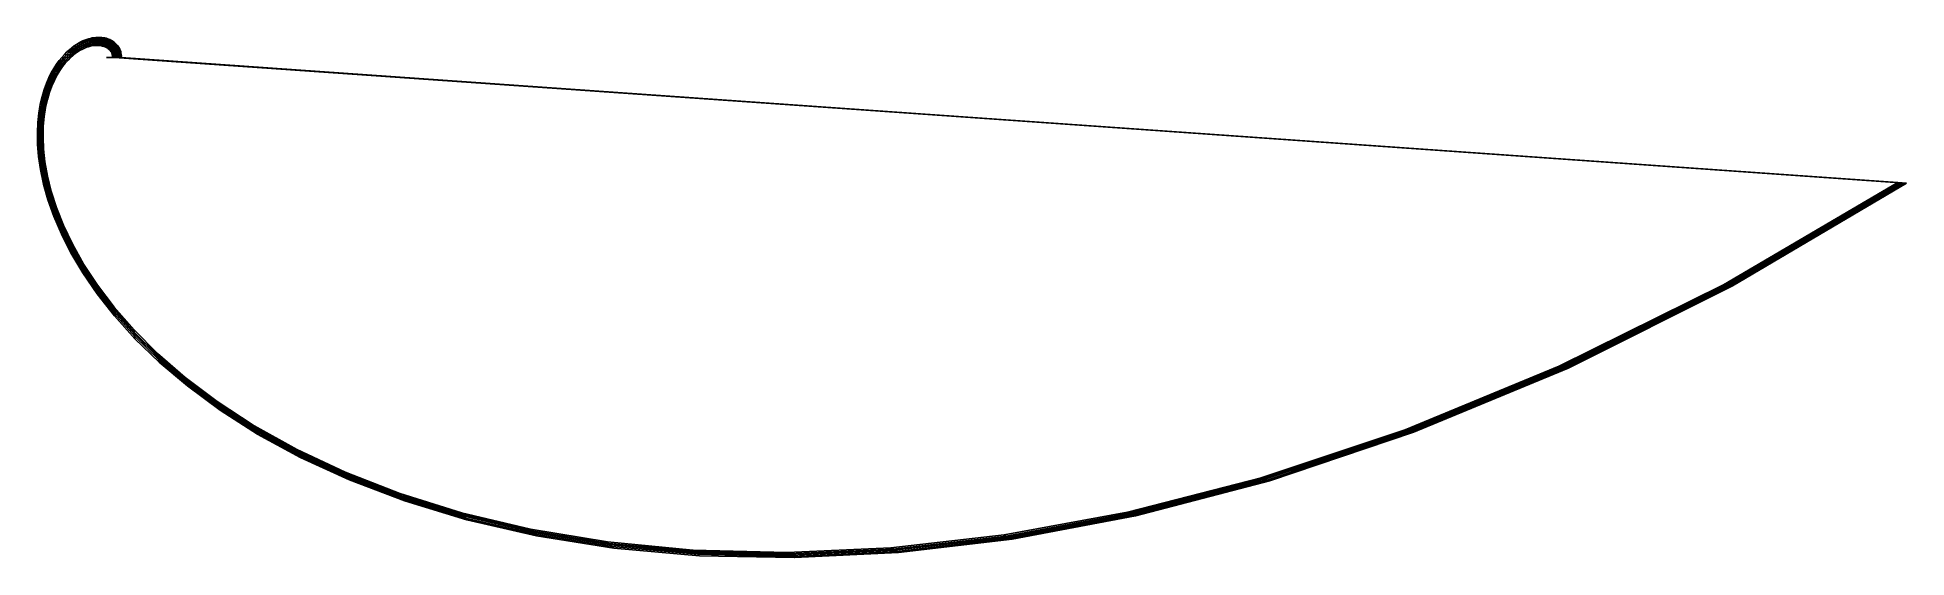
# Model space of a CAD drawing. Header units: metres. Extents: x -184 to 4866, y -1352 to 54.
import ezdxf

# ---------------------------------------------------------------- set-up
doc = ezdxf.new("R2010")
doc.units = ezdxf.units.M
for name, color, linetype in [('Fill', 3, 'CONTINUOUS'), ('Inner', 2, 'CONTINUOUS'), ('Outer', 1, 'CONTINUOUS')]:
    doc.layers.add(name, color=color, linetype=linetype)

msp = doc.modelspace()

# ---------------------------------------------------------------- linework, layer by layer
at = {"layer": 'Fill'}
for p, q in [((-36.5, 46.7), (-40.2, 51.4)), ((-32, 47.5), (-35.4, 52.4)), ((-27.7, 48), (-30.7, 53.2)), ((-23.6, 48.4), (-26.2, 53.7)), ((-19.6, 48.5), (-21.8, 54)), ((-15.7, 48.4), (-17.6, 54.1)), ((-12, 48.2), (-13.5, 54)), ((-8.4, 47.8), (-9.5, 53.7)), ((-5, 47.2), (-5.6, 53.2)), ((-1.6, 46.5), (-1.8, 52.5)), ((1.6, 45.6), (1.8, 51.6)), ((4.7, 44.6), (5.3, 50.5)), ((-111.9, 0), (-117.9, 0)), ((-105.9, 0), (-111.9, 0)), ((-104.9, 7.3), (-110.9, 7.8)), ((-99.9, 0), (-105.9, 0)), ((-99, 6.9), (-104.9, 7.3)), ((-98.1, 13.8), (-104.1, 14.6)), ((-93.9, 0), (-99.9, 0)), ((-93, 6.5), (-99, 6.9)), ((-92.2, 13), (-98.1, 13.8)), ((-91.5, 19.5), (-97.4, 20.7)), ((-87, 6.1), (-93, 6.5)), ((-86.3, 12.1), (-92.2, 13)), ((-85.7, 18.2), (-91.5, 19.5)), ((-85.1, 24.4), (-90.9, 26.1)), ((-80.3, 11.3), (-86.3, 12.1)), ((-79.8, 17), (-85.7, 18.2)), ((-79.3, 22.7), (-85.1, 24.4)), ((-78.9, 28.7), (-84.5, 30.8)), ((-73.9, 15.7), (-79.8, 17)), ((-73.6, 21.1), (-79.3, 22.7)), ((-73.2, 26.7), (-78.9, 28.7)), ((-72.9, 32.4), (-78.3, 34.9)), ((-67.8, 19.4), (-73.6, 21.1)), ((-67.6, 24.6), (-73.2, 26.7)), ((-67.4, 30), (-72.9, 32.4)), ((-67, 35.7), (-72.3, 38.5)), ((-62, 22.5), (-67.6, 24.6)), ((-61.9, 27.6), (-67.4, 30)), ((-61.8, 32.8), (-67, 35.7)), ((-61.5, 38.4), (-66.5, 41.6)), ((-56.4, 25.1), (-61.9, 27.6)), ((-56.5, 30), (-61.8, 32.8)), ((-56.4, 35.2), (-61.5, 38.4)), ((-56.1, 40.7), (-60.9, 44.3)), ((-51.2, 27.2), (-56.5, 30)), ((-51.3, 32), (-56.4, 35.2)), ((-51.2, 37.2), (-56.1, 40.7)), ((-50.9, 42.7), (-55.5, 46.6)), ((-46.2, 28.9), (-51.3, 32)), ((-46.4, 33.7), (-51.2, 37.2)), ((-46.3, 38.8), (-50.9, 42.7)), ((-45.9, 44.3), (-50.2, 48.5)), ((-41.5, 30.2), (-46.4, 33.7)), ((-41.7, 35), (-46.3, 38.8)), ((-41.6, 40.2), (-45.9, 44.3)), ((-41.1, 45.6), (-45.1, 50.1)), ((-37.1, 31.1), (-41.7, 35)), ((-37.3, 36), (-41.6, 40.2)), ((-37.1, 41.2), (-41.1, 45.6)), ((-33, 31.8), (-37.3, 36)), ((-33.1, 36.7), (-37.1, 41.2)), ((-32.8, 42), (-36.5, 46.7)), ((-29.1, 32.3), (-33.1, 36.7)), ((-29.1, 37.2), (-32.8, 42)), ((-28.7, 42.5), (-32, 47.5)), ((-25.4, 32.5), (-29.1, 37.2)), ((-25.3, 37.5), (-28.7, 42.5)), ((-24.7, 42.8), (-27.7, 48)), ((-22, 32.5), (-25.3, 37.5)), ((-21.7, 37.6), (-24.7, 42.8)), ((-21, 43), (-23.6, 48.4)), ((-18.7, 32.4), (-21.7, 37.6)), ((-18.3, 37.6), (-21, 43)), ((-17.3, 42.9), (-19.6, 48.5)), ((-15.7, 32.2), (-18.3, 37.6)), ((-15.1, 37.4), (-17.3, 42.9)), ((-13.9, 42.7), (-15.7, 48.4)), ((-12.8, 31.8), (-15.1, 37.4)), ((-12, 37), (-13.9, 42.7)), ((-10.6, 42.4), (-12, 48.2)), ((-10.2, 31.3), (-12, 37)), ((-9.1, 36.5), (-10.6, 42.4)), ((-7.7, 30.7), (-9.1, 36.5)), ((-7.4, 41.9), (-8.4, 47.8)), ((-6.3, 35.9), (-7.4, 41.9)), ((-5.3, 30), (-6.3, 35.9)), ((-4.3, 41.2), (-5, 47.2)), ((-3.7, 35.3), (-4.3, 41.2)), ((-3.1, 29.3), (-3.7, 35.3)), ((-1.4, 40.5), (-1.6, 46.5)), ((-1.2, 34.5), (-1.4, 40.5)), ((-1, 28.5), (-1.2, 34.5)), ((1, 27.6), (1.2, 33.6)), ((1.2, 33.6), (1.4, 39.6)), ((1.4, 39.6), (1.6, 45.6)), ((2.8, 26.7), (3.4, 32.6)), ((3.4, 32.6), (4.1, 38.6)), ((4.1, 38.6), (4.7, 44.6)), ((4.5, 25.7), (5.6, 31.6)), ((5.6, 31.6), (6.6, 37.5)), ((6.1, 24.6), (7.6, 30.5)), ((6.6, 37.5), (7.7, 43.4)), ((7.6, 30.5), (9, 36.3)), ((7.7, 43.4), (8.7, 49.3)), ((7.7, 23.5), (9.5, 29.3)), ((9, 36.3), (10.5, 42.1)), ((9.1, 22.4), (11.3, 28)), ((9.5, 29.3), (11.4, 35)), ((10.4, 21.3), (13, 26.7)), ((10.5, 42.1), (11.9, 47.9)), ((11.3, 28), (13.6, 33.6)), ((11.4, 35), (13.2, 40.7)), ((11.6, 20.1), (14.6, 25.3)), ((12.7, 18.8), (16.1, 23.8)), ((13, 26.7), (15.6, 32.1)), ((13.2, 40.7), (15.1, 46.4)), ((13.6, 33.6), (15.8, 39.1)), ((13.7, 17.6), (17.4, 22.3)), ((14.6, 25.3), (17.6, 30.5)), ((14.7, 16.3), (18.7, 20.8)), ((15.5, 15), (19.8, 19.2)), ((15.6, 32.1), (18.3, 37.4)), ((15.8, 39.1), (18.1, 44.7)), ((16.1, 23.8), (19.4, 28.8)), ((16.3, 13.7), (20.9, 17.5)), ((17, 12.3), (21.8, 15.8)), ((17.4, 22.3), (21.1, 27)), ((17.5, 11), (22.6, 14.1)), ((17.6, 30.5), (20.6, 35.7)), ((18, 9.6), (23.3, 12.4)), ((18.3, 37.4), (20.9, 42.8)), ((18.4, 8.2), (23.9, 10.6)), ((18.7, 20.8), (22.7, 25.2)), ((18.7, 6.8), (24.4, 8.9)), ((19, 5.4), (24.7, 7.1)), ((19.1, 4.1), (25, 5.3)), ((19.1, 1.3), (25.1, 1.8)), ((19.2, 2.7), (25.1, 3.5)), ((19.4, 28.8), (22.8, 33.8)), ((19.8, 19.2), (24.2, 23.3)), ((20.6, 35.7), (23.6, 40.9)), ((20.9, 17.5), (25.5, 21.4)), ((21.1, 27), (24.8, 31.8)), ((21.8, 15.8), (26.7, 19.4)), ((22.6, 14.1), (27.7, 17.3)), ((22.7, 25.2), (26.7, 29.7)), ((22.8, 33.8), (26.1, 38.7)), ((23.3, 12.4), (28.6, 15.2)), ((23.9, 10.6), (29.4, 13.1)), ((24.2, 23.3), (28.5, 27.5)), ((24.4, 8.9), (30, 10.9)), ((24.7, 7.1), (30.5, 8.7)), ((24.8, 31.8), (28.5, 36.5)), ((25, 5.3), (30.8, 6.6)), ((25.1, 3.5), (31, 4.4)), ((25.1, 1.8), (31.1, 2.2)), ((25.5, 21.4), (30.1, 25.2)), ((26.7, 29.7), (30.7, 34.1)), ((26.7, 19.4), (31.5, 22.9)), ((27.7, 17.3), (32.8, 20.5)), ((28.5, 27.5), (32.8, 31.7)), ((28.6, 15.2), (33.9, 18)), ((29.4, 13.1), (34.9, 15.5)), ((30, 10.9), (35.7, 13)), ((30.1, 25.2), (34.7, 29.1)), ((30.5, 8.7), (36.3, 10.4)), ((30.8, 6.6), (36.7, 7.8)), ((31, 4.4), (37, 5.2)), ((31.1, 2.2), (37.1, 2.6)), ((31.5, 22.9), (36.4, 26.4)), ((32.8, 20.5), (37.9, 23.7)), ((33.9, 18), (39.2, 20.9)), ((34.9, 15.5), (40.4, 18)), ((35.7, 13), (41.3, 15)), ((36.3, 10.4), (42, 12.1)), ((36.7, 7.8), (42.6, 9.1)), ((37, 5.2), (42.9, 6)), ((37.1, 2.6), (43.1, 3)), ((-140.3, -40.2), (-146.1, -41.9)), ((-136, -49.5), (-141.6, -51.6)), ((-134.6, -38.6), (-140.3, -40.2)), ((-133.2, -28.3), (-139.1, -29.6)), ((-130.4, -47.4), (-136, -49.5)), ((-128.8, -36.9), (-134.6, -38.6)), ((-127.4, -27.1), (-133.2, -28.3)), ((-126.1, -17.7), (-132, -18.6)), ((-123, -35.3), (-128.8, -36.9)), ((-121.5, -25.8), (-127.4, -27.1)), ((-120.2, -16.9), (-126.1, -17.7)), ((-119, -8.3), (-124.9, -8.7)), ((-115.6, -24.6), (-121.5, -25.8)), ((-114.2, -16.1), (-120.2, -16.9)), ((-113, -7.9), (-119, -8.3)), ((-108.3, -15.2), (-114.2, -16.1)), ((-107, -7.5), (-113, -7.9)), ((-101, -7.1), (-107, -7.5)), ((19, 0), (25, 0)), ((25, 0), (31, 0)), ((31, 0), (37, 0)), ((37, 0), (43, 0)), ((-160.9, -100.6), (-166, -103.7)), ((-160.3, -85.2), (-165.6, -88)), ((-155.9, -97.4), (-160.9, -100.6)), ((-155, -82.4), (-160.3, -85.2)), ((-154, -68.5), (-159.4, -71)), ((-150.8, -94.2), (-155.9, -97.4)), ((-149.7, -79.6), (-155, -82.4)), ((-148.5, -66.1), (-154, -68.5)), ((-147.3, -53.6), (-152.9, -55.7)), ((-144.4, -76.8), (-149.7, -79.6)), ((-143, -63.7), (-148.5, -66.1)), ((-141.6, -51.6), (-147.3, -53.6)), ((-137.5, -61.2), (-143, -63.7)), ((-175.2, -147), (-179.8, -150.9)), ((-171.1, -124.3), (-175.9, -127.8)), ((-170.6, -143.2), (-175.2, -147)), ((-166, -103.7), (-171.1, -106.9)), ((-166.2, -120.8), (-171.1, -124.3)), ((-166, -139.3), (-170.6, -143.2)), ((-161.4, -117.2), (-166.2, -120.8)), ((-161.4, -135.5), (-166, -139.3)), ((-156.5, -113.7), (-161.4, -117.2)), ((-179.7, -199.6), (-183.7, -204)), ((-178.2, -172.1), (-182.5, -176.2)), ((-175.7, -195.1), (-179.7, -199.6)), ((-173.9, -167.9), (-178.2, -172.1)), ((-171.7, -190.7), (-175.7, -195.1)), ((-169.5, -163.7), (-173.9, -167.9)), ((-167.7, -186.2), (-171.7, -190.7)), ((-165.2, -159.6), (-169.5, -163.7)), ((-179.5, -229.7), (-183.2, -234.4)), ((-175.8, -225), (-179.5, -229.7)), ((-172.1, -220.3), (-175.8, -225)), ((-168.4, -215.5), (-172.1, -220.3)), ((-167.1, -247.7), (-170.4, -252.6)), ((-177.1, -262.6), (-180.5, -267.6)), ((-173.8, -257.6), (-177.1, -262.6)), ((-172.2, -298.3), (-175.2, -303.5)), ((-170.4, -252.6), (-173.8, -257.6)), ((-169.2, -293.1), (-172.2, -298.3)), ((-166.2, -287.9), (-169.2, -293.1)), ((-163.2, -282.7), (-166.2, -287.9)), ((-164.4, -337), (-167, -342.4)), ((-161.8, -331.7), (-164.4, -337)), ((-159.1, -326.3), (-161.8, -331.7)), ((-156.5, -320.9), (-159.1, -326.3)), ((4842.1, -338.6), (4848.1, -339)), ((4848.1, -339), (4854.1, -339.4)), ((4854.1, -339.4), (4860.1, -339.9)), ((4860.1, -339.9), (4866.1, -340.3)), ((-153, -378.8), (-155.3, -384.4)), ((-150.8, -373.2), (-153, -378.8)), ((-148.6, -367.7), (-150.8, -373.2)), ((-146.3, -362.1), (-148.6, -367.7)), ((-137.7, -423.7), (-139.5, -429.4)), ((-135.8, -418), (-137.7, -423.7)), ((-133.9, -412.2), (-135.8, -418)), ((-132.1, -406.5), (-133.9, -412.2)), ((-113.2, -454.2), (-114.7, -460)), ((-117.6, -471.6), (-119, -477.4)), ((-116.1, -465.8), (-117.6, -471.6)), ((-114.7, -460), (-116.1, -465.8)), ((-89, -504.9), (-90.1, -510.8)), ((-92.2, -522.6), (-93.2, -528.6)), ((-91.1, -516.7), (-92.2, -522.6)), ((-90.1, -510.8), (-91.1, -516.7)), ((-60.6, -576.6), (-61.2, -582.6)), ((-60, -570.7), (-60.6, -576.6)), ((-59.4, -564.7), (-60, -570.7)), ((-58.7, -558.7), (-59.4, -564.7)), ((-22.1, -633.4), (-22.3, -639.4)), ((-21.9, -627.4), (-22.1, -633.4)), ((-21.7, -621.4), (-21.9, -627.4)), ((-21.5, -615.4), (-21.7, -621.4)), ((4371.8, -614.4), (4377.8, -615.3)), ((4377.8, -615.3), (4383.7, -616.1)), ((4383.7, -616.1), (4389.7, -616.9)), ((4389.7, -616.9), (4395.6, -617.8)), ((23.6, -674.8), (23.8, -680.8)), ((23.8, -680.8), (24, -686.8)), ((24, -686.8), (24.2, -692.8)), ((24.2, -692.8), (24.4, -698.8)), ((77.4, -736.5), (78, -742.5)), ((78, -742.5), (78.7, -748.4)), ((78.7, -748.4), (79.3, -754.4)), ((79.3, -754.4), (79.9, -760.4)), ((141.1, -800.1), (142.1, -806)), ((142.1, -806), (143.2, -811.9)), ((143.2, -811.9), (144.2, -817.8)), ((144.2, -817.8), (145.2, -823.7)), ((3927.8, -834.9), (3933.7, -836.1)), ((3933.7, -836.1), (3939.5, -837.4)), ((3939.5, -837.4), (3945.4, -838.6)), ((3945.4, -838.6), (3951.3, -839.9)), ((215.7, -865), (217.1, -870.8)), ((217.1, -870.8), (218.6, -876.6)), ((218.6, -876.6), (220, -882.4)), ((220, -882.4), (221.5, -888.3)), ((302.3, -930.5), (304.2, -936.2)), ((304.2, -936.2), (306, -941.9)), ((306, -941.9), (307.9, -947.6)), ((307.9, -947.6), (309.8, -953.3)), ((402.3, -995.8), (404.6, -1001.4)), ((404.6, -1001.4), (406.8, -1006.9)), ((406.8, -1006.9), (409.1, -1012.5)), ((3511.1, -1006.8), (3516.9, -1008.4)), ((3516.9, -1008.4), (3522.6, -1010.1)), ((409.1, -1012.5), (411.3, -1018.1)), ((516.9, -1059.9), (519.6, -1065.3)), ((3522.6, -1010.1), (3528.4, -1011.8)), ((3528.4, -1011.8), (3534.2, -1013.4)), ((519.6, -1065.3), (522.2, -1070.6)), ((522.2, -1070.6), (524.8, -1076)), ((524.8, -1076), (527.4, -1081.4)), ((647.4, -1121.4), (650.4, -1126.6)), ((650.4, -1126.6), (653.4, -1131.8)), ((653.4, -1131.8), (656.4, -1137)), ((656.4, -1137), (659.4, -1142.2)), ((3122.3, -1136.4), (3127.9, -1138.5)), ((3127.9, -1138.5), (3133.5, -1140.5)), ((3133.5, -1140.5), (3139.2, -1142.6)), ((3139.2, -1142.6), (3144.8, -1144.6)), ((795.3, -1179), (798.6, -1184)), ((798.6, -1184), (802, -1189)), ((802, -1189), (805.3, -1193.9)), ((805.3, -1193.9), (808.7, -1198.9)), ((961.7, -1231), (965.4, -1235.7)), ((965.4, -1235.7), (969.1, -1240.4)), ((969.1, -1240.4), (972.8, -1245.2)), ((972.8, -1245.2), (976.5, -1249.9)), ((2761.3, -1229.4), (2766.8, -1231.9)), ((2766.8, -1231.9), (2772.3, -1234.3)), ((2772.3, -1234.3), (2777.8, -1236.7)), ((2777.8, -1236.7), (2783.3, -1239.2)), ((1148.3, -1275.3), (1152.3, -1279.8)), ((1152.3, -1279.8), (1156.3, -1284.2)), ((1156.3, -1284.2), (1160.3, -1288.7)), ((1160.3, -1288.7), (1164.3, -1293.1)), ((1356.3, -1309.7), (1360.6, -1313.9)), ((2428.1, -1291), (2433.4, -1293.8)), ((2433.4, -1293.8), (2438.7, -1296.7)), ((2438.7, -1296.7), (2444, -1299.5)), ((2444, -1299.5), (2449.3, -1302.3)), ((1360.6, -1313.9), (1364.9, -1318.1)), ((1364.9, -1318.1), (1369.2, -1322.2)), ((1369.2, -1322.2), (1373.5, -1326.4)), ((1587, -1331.7), (1591.6, -1335.5)), ((1591.6, -1335.5), (1596.2, -1339.4)), ((1596.2, -1339.4), (1600.8, -1343.3)), ((1600.8, -1343.3), (1605.4, -1347.1)), ((1841.8, -1338.2), (1846.7, -1341.7)), ((1846.7, -1341.7), (1851.5, -1345.2)), ((1851.5, -1345.2), (1856.4, -1348.8)), ((1856.4, -1348.8), (1861.3, -1352.3)), ((2121.8, -1325.9), (2126.9, -1329.1)), ((2126.9, -1329.1), (2132, -1332.2)), ((2132, -1332.2), (2137.1, -1335.4)), ((2137.1, -1335.4), (2142.2, -1338.6))]:
    msp.add_line(p, q, dxfattribs=at)
at = {"layer": 'Inner'}
for p, q in [((-111.9, 0), (-119, -8.3)), ((-105.9, 0), (-113, -7.9)), ((-104.9, 7.3), (-111.9, 0)), ((-99.9, 0), (-107, -7.5)), ((-99, 6.9), (-105.9, 0)), ((-98.1, 13.8), (-104.9, 7.3)), ((-93.9, 0), (-101, -7.1)), ((-93, 6.5), (-99.9, 0)), ((-92.2, 13), (-99, 6.9)), ((-91.5, 19.5), (-98.1, 13.8)), ((-87, 6.1), (-93.9, 0)), ((-86.3, 12.1), (-93, 6.5)), ((-85.7, 18.2), (-92.2, 13)), ((-85.1, 24.4), (-91.5, 19.5)), ((-80.3, 11.3), (-87, 6.1)), ((-79.8, 17), (-86.3, 12.1)), ((-79.3, 22.7), (-85.7, 18.2)), ((-78.9, 28.7), (-85.1, 24.4)), ((-73.9, 15.7), (-80.3, 11.3)), ((-73.6, 21.1), (-79.8, 17)), ((-73.2, 26.7), (-79.3, 22.7)), ((-72.9, 32.4), (-78.9, 28.7)), ((-67.8, 19.4), (-73.9, 15.7)), ((-67.6, 24.6), (-73.6, 21.1)), ((-67.4, 30), (-73.2, 26.7)), ((-67, 35.7), (-72.9, 32.4)), ((-62, 22.5), (-67.8, 19.4)), ((-61.9, 27.6), (-67.6, 24.6)), ((-61.8, 32.8), (-67.4, 30)), ((-61.5, 38.4), (-67, 35.7)), ((-56.4, 25.1), (-62, 22.5)), ((-56.5, 30), (-61.9, 27.6)), ((-56.4, 35.2), (-61.8, 32.8)), ((-56.1, 40.7), (-61.5, 38.4)), ((-51.3, 32), (-56.5, 30)), ((-51.2, 37.2), (-56.4, 35.2)), ((-51.2, 27.2), (-56.4, 25.1)), ((-50.9, 42.7), (-56.1, 40.7)), ((-46.4, 33.7), (-51.3, 32)), ((-46.3, 38.8), (-51.2, 37.2)), ((-46.2, 28.9), (-51.2, 27.2)), ((-45.9, 44.3), (-50.9, 42.7)), ((-41.7, 35), (-46.4, 33.7)), ((-41.6, 40.2), (-46.3, 38.8)), ((-41.5, 30.2), (-46.2, 28.9)), ((-41.1, 45.6), (-45.9, 44.3)), ((-37.3, 36), (-41.7, 35)), ((-37.1, 41.2), (-41.6, 40.2)), ((-37.1, 31.1), (-41.5, 30.2)), ((-36.5, 46.7), (-41.1, 45.6)), ((-33.1, 36.7), (-37.3, 36)), ((-32.8, 42), (-37.1, 41.2)), ((-33, 31.8), (-37.1, 31.1)), ((-32, 47.5), (-36.5, 46.7)), ((-29.1, 37.2), (-33.1, 36.7)), ((-29.1, 32.3), (-33, 31.8)), ((-28.7, 42.5), (-32.8, 42)), ((-27.7, 48), (-32, 47.5)), ((-25.3, 37.5), (-29.1, 37.2)), ((-25.4, 32.5), (-29.1, 32.3)), ((-24.7, 42.8), (-28.7, 42.5)), ((-23.6, 48.4), (-27.7, 48)), ((-22, 32.5), (-25.4, 32.5)), ((-21.7, 37.6), (-25.3, 37.5)), ((-21, 43), (-24.7, 42.8)), ((-19.6, 48.5), (-23.6, 48.4)), ((-18.7, 32.4), (-22, 32.5)), ((-18.3, 37.6), (-21.7, 37.6)), ((-17.3, 42.9), (-21, 43)), ((-15.7, 48.4), (-19.6, 48.5)), ((-15.7, 32.2), (-18.7, 32.4)), ((-15.1, 37.4), (-18.3, 37.6)), ((-13.9, 42.7), (-17.3, 42.9)), ((-12, 48.2), (-15.7, 48.4)), ((-12.8, 31.8), (-15.7, 32.2)), ((-12, 37), (-15.1, 37.4)), ((-10.6, 42.4), (-13.9, 42.7)), ((-10.2, 31.3), (-12.8, 31.8)), ((-8.4, 47.8), (-12, 48.2)), ((-9.1, 36.5), (-12, 37)), ((-7.4, 41.9), (-10.6, 42.4)), ((-7.7, 30.7), (-10.2, 31.3)), ((-6.3, 35.9), (-9.1, 36.5)), ((-5, 47.2), (-8.4, 47.8)), ((-5.3, 30), (-7.7, 30.7)), ((-4.3, 41.2), (-7.4, 41.9)), ((-3.7, 35.3), (-6.3, 35.9)), ((-3.1, 29.3), (-5.3, 30)), ((-1.6, 46.5), (-5, 47.2)), ((-1.4, 40.5), (-4.3, 41.2)), ((-1.2, 34.5), (-3.7, 35.3)), ((-1, 28.5), (-3.1, 29.3)), ((1.6, 45.6), (-1.6, 46.5)), ((1.4, 39.6), (-1.4, 40.5)), ((1.2, 33.6), (-1.2, 34.5)), ((1, 27.6), (-1, 28.5)), ((2.8, 26.7), (1, 27.6)), ((3.4, 32.6), (1.2, 33.6)), ((4.1, 38.6), (1.4, 39.6)), ((4.7, 44.6), (1.6, 45.6)), ((4.5, 25.7), (2.8, 26.7)), ((3, 0), (19, 0)), ((5.6, 31.6), (3.4, 32.6)), ((6.6, 37.5), (4.1, 38.6)), ((6.1, 24.6), (4.5, 25.7)), ((7.7, 43.4), (4.7, 44.6)), ((7.6, 30.5), (5.6, 31.6)), ((7.7, 23.5), (6.1, 24.6)), ((9, 36.3), (6.6, 37.5)), ((9.5, 29.3), (7.6, 30.5)), ((10.5, 42.1), (7.7, 43.4)), ((9.1, 22.4), (7.7, 23.5)), ((11.4, 35), (9, 36.3)), ((10.4, 21.3), (9.1, 22.4)), ((11.3, 28), (9.5, 29.3)), ((11.6, 20.1), (10.4, 21.3)), ((13.2, 40.7), (10.5, 42.1)), ((13, 26.7), (11.3, 28)), ((13.6, 33.6), (11.4, 35)), ((12.7, 18.8), (11.6, 20.1)), ((13.7, 17.6), (12.7, 18.8)), ((14.6, 25.3), (13, 26.7)), ((15.8, 39.1), (13.2, 40.7)), ((15.6, 32.1), (13.6, 33.6)), ((14.7, 16.3), (13.7, 17.6)), ((16.1, 23.8), (14.6, 25.3)), ((15.5, 15), (14.7, 16.3)), ((16.3, 13.7), (15.5, 15)), ((17.6, 30.5), (15.6, 32.1)), ((18.3, 37.4), (15.8, 39.1)), ((17.4, 22.3), (16.1, 23.8)), ((17, 12.3), (16.3, 13.7)), ((17.5, 11), (17, 12.3)), ((18.7, 20.8), (17.4, 22.3)), ((18, 9.6), (17.5, 11)), ((19.4, 28.8), (17.6, 30.5)), ((18.4, 8.2), (18, 9.6)), ((20.6, 35.7), (18.3, 37.4)), ((18.7, 6.8), (18.4, 8.2)), ((19.8, 19.2), (18.7, 20.8)), ((19, 5.4), (18.7, 6.8)), ((19.1, 4.1), (19, 5.4)), ((19, 0), (19.1, 1.3)), ((19.2, 2.7), (19.1, 4.1)), ((19.1, 1.3), (19.2, 2.7)), ((21.1, 27), (19.4, 28.8)), ((20.9, 17.5), (19.8, 19.2)), ((22.8, 33.8), (20.6, 35.7)), ((21.8, 15.8), (20.9, 17.5)), ((22.7, 25.2), (21.1, 27)), ((22.6, 14.1), (21.8, 15.8)), ((23.3, 12.4), (22.6, 14.1)), ((24.2, 23.3), (22.7, 25.2)), ((24.8, 31.8), (22.8, 33.8)), ((23.9, 10.6), (23.3, 12.4)), ((24.4, 8.9), (23.9, 10.6)), ((25.5, 21.4), (24.2, 23.3)), ((24.7, 7.1), (24.4, 8.9)), ((25, 5.3), (24.7, 7.1)), ((26.7, 29.7), (24.8, 31.8)), ((25.1, 3.5), (25, 5.3)), ((25, 0), (25.1, 1.8)), ((25.1, 1.8), (25.1, 3.5)), ((26.7, 19.4), (25.5, 21.4)), ((28.5, 27.5), (26.7, 29.7)), ((27.7, 17.3), (26.7, 19.4)), ((28.6, 15.2), (27.7, 17.3)), ((30.1, 25.2), (28.5, 27.5)), ((29.4, 13.1), (28.6, 15.2)), ((30, 10.9), (29.4, 13.1)), ((30.5, 8.7), (30, 10.9)), ((31.5, 22.9), (30.1, 25.2)), ((30.8, 6.6), (30.5, 8.7)), ((31, 4.4), (30.8, 6.6)), ((31.1, 2.2), (31, 4.4)), ((31, 0), (31.1, 2.2)), ((32.8, 20.5), (31.5, 22.9)), ((33.9, 18), (32.8, 20.5)), ((34.9, 15.5), (33.9, 18)), ((35.7, 13), (34.9, 15.5)), ((36.3, 10.4), (35.7, 13)), ((36.7, 7.8), (36.3, 10.4)), ((37, 5.2), (36.7, 7.8)), ((37.1, 2.6), (37, 5.2)), ((37, 0), (37.1, 2.6)), ((-140.3, -40.2), (-147.3, -53.6)), ((-136, -49.5), (-143, -63.7)), ((-134.6, -38.6), (-141.6, -51.6)), ((-133.2, -28.3), (-140.3, -40.2)), ((-130.4, -47.4), (-137.5, -61.2)), ((-128.8, -36.9), (-136, -49.5)), ((-127.4, -27.1), (-134.6, -38.6)), ((-126.1, -17.7), (-133.2, -28.3)), ((-123, -35.3), (-130.4, -47.4)), ((-121.5, -25.8), (-128.8, -36.9)), ((-120.2, -16.9), (-127.4, -27.1)), ((-119, -8.3), (-126.1, -17.7)), ((-115.6, -24.6), (-123, -35.3)), ((-114.2, -16.1), (-121.5, -25.8)), ((-113, -7.9), (-120.2, -16.9)), ((-108.3, -15.2), (-115.6, -24.6)), ((-107, -7.5), (-114.2, -16.1)), ((-101, -7.1), (-108.3, -15.2)), ((4842.1, -338.6), (25, 0)), ((4848.1, -339), (31, 0)), ((4854.1, -339.4), (37, 0)), ((-160.9, -100.6), (-166.2, -120.8)), ((-160.3, -85.2), (-166, -103.7)), ((-155.9, -97.4), (-161.4, -117.2)), ((-155, -82.4), (-160.9, -100.6)), ((-154, -68.5), (-160.3, -85.2)), ((-150.8, -94.2), (-156.5, -113.7)), ((-149.7, -79.6), (-155.9, -97.4)), ((-148.5, -66.1), (-155, -82.4)), ((-147.3, -53.6), (-154, -68.5)), ((-144.4, -76.8), (-150.8, -94.2)), ((-143, -63.7), (-149.7, -79.6)), ((-141.6, -51.6), (-148.5, -66.1)), ((-137.5, -61.2), (-144.4, -76.8)), ((-175.2, -147), (-178.2, -172.1)), ((-171.1, -124.3), (-175.2, -147)), ((-170.6, -143.2), (-173.9, -167.9)), ((-166, -103.7), (-171.1, -124.3)), ((-166.2, -120.8), (-170.6, -143.2)), ((-166, -139.3), (-169.5, -163.7)), ((-161.4, -117.2), (-166, -139.3)), ((-161.4, -135.5), (-165.2, -159.6)), ((-156.5, -113.7), (-161.4, -135.5)), ((-178.2, -172.1), (-179.7, -199.6)), ((-179.7, -199.6), (-179.5, -229.7)), ((-175.7, -195.1), (-175.8, -225)), ((-173.9, -167.9), (-175.7, -195.1)), ((-171.7, -190.7), (-172.1, -220.3)), ((-169.5, -163.7), (-171.7, -190.7)), ((-167.7, -186.2), (-168.4, -215.5)), ((-165.2, -159.6), (-167.7, -186.2)), ((-179.5, -229.7), (-177.1, -262.6)), ((-175.8, -225), (-173.8, -257.6)), ((-172.1, -220.3), (-170.4, -252.6)), ((-168.4, -215.5), (-167.1, -247.7)), ((-167.1, -247.7), (-163.2, -282.7)), ((-177.1, -262.6), (-172.2, -298.3)), ((-173.8, -257.6), (-169.2, -293.1)), ((-172.2, -298.3), (-164.4, -337)), ((-170.4, -252.6), (-166.2, -287.9)), ((-169.2, -293.1), (-161.8, -331.7)), ((-166.2, -287.9), (-159.1, -326.3)), ((-163.2, -282.7), (-156.5, -320.9)), ((-164.4, -337), (-153, -378.8)), ((-161.8, -331.7), (-150.8, -373.2)), ((-159.1, -326.3), (-148.6, -367.7)), ((-156.5, -320.9), (-146.3, -362.1)), ((4371.8, -614.4), (4842.1, -338.6)), ((4377.8, -615.3), (4848.1, -339)), ((4383.7, -616.1), (4854.1, -339.4)), ((4389.7, -616.9), (4860.1, -339.9)), ((-153, -378.8), (-137.7, -423.7)), ((-150.8, -373.2), (-135.8, -418)), ((-148.6, -367.7), (-133.9, -412.2)), ((-146.3, -362.1), (-132.1, -406.5)), ((-137.7, -423.7), (-117.6, -471.6)), ((-135.8, -418), (-116.1, -465.8)), ((-133.9, -412.2), (-114.7, -460)), ((-132.1, -406.5), (-113.2, -454.2)), ((-113.2, -454.2), (-89, -504.9)), ((-117.6, -471.6), (-92.2, -522.6)), ((-116.1, -465.8), (-91.1, -516.7)), ((-114.7, -460), (-90.1, -510.8)), ((-89, -504.9), (-58.7, -558.7)), ((-92.2, -522.6), (-60.6, -576.6)), ((-91.1, -516.7), (-60, -570.7)), ((-90.1, -510.8), (-59.4, -564.7)), ((-60.6, -576.6), (-22.1, -633.4)), ((-60, -570.7), (-21.9, -627.4)), ((-59.4, -564.7), (-21.7, -621.4)), ((-58.7, -558.7), (-21.5, -615.4)), ((-22.1, -633.4), (24.2, -692.8)), ((-21.9, -627.4), (24, -686.8)), ((-21.7, -621.4), (23.8, -680.8)), ((-21.5, -615.4), (23.6, -674.8)), ((3927.8, -834.9), (4371.8, -614.4)), ((3933.7, -836.1), (4377.8, -615.3)), ((3939.5, -837.4), (4383.7, -616.1)), ((3945.4, -838.6), (4389.7, -616.9)), ((23.6, -674.8), (77.4, -736.5)), ((23.8, -680.8), (78, -742.5)), ((24, -686.8), (78.7, -748.4)), ((24.2, -692.8), (79.3, -754.4)), ((77.4, -736.5), (141.1, -800.1)), ((78, -742.5), (142.1, -806)), ((78.7, -748.4), (143.2, -811.9)), ((79.3, -754.4), (144.2, -817.8)), ((141.1, -800.1), (215.7, -865)), ((142.1, -806), (217.1, -870.8)), ((143.2, -811.9), (218.6, -876.6)), ((144.2, -817.8), (220, -882.4)), ((3511.1, -1006.8), (3927.8, -834.9)), ((3516.9, -1008.4), (3933.7, -836.1)), ((3522.6, -1010.1), (3939.5, -837.4)), ((3528.4, -1011.8), (3945.4, -838.6)), ((215.7, -865), (302.3, -930.5)), ((217.1, -870.8), (304.2, -936.2)), ((218.6, -876.6), (306, -941.9)), ((220, -882.4), (307.9, -947.6)), ((302.3, -930.5), (402.3, -995.8)), ((304.2, -936.2), (404.6, -1001.4)), ((306, -941.9), (406.8, -1006.9)), ((307.9, -947.6), (409.1, -1012.5)), ((402.3, -995.8), (516.9, -1059.9)), ((404.6, -1001.4), (519.6, -1065.3)), ((406.8, -1006.9), (522.2, -1070.6)), ((3122.3, -1136.4), (3511.1, -1006.8)), ((3127.9, -1138.5), (3516.9, -1008.4)), ((409.1, -1012.5), (524.8, -1076)), ((516.9, -1059.9), (647.4, -1121.4)), ((3133.5, -1140.5), (3522.6, -1010.1)), ((3139.2, -1142.6), (3528.4, -1011.8)), ((519.6, -1065.3), (650.4, -1126.6)), ((522.2, -1070.6), (653.4, -1131.8)), ((524.8, -1076), (656.4, -1137)), ((647.4, -1121.4), (795.3, -1179)), ((650.4, -1126.6), (798.6, -1184)), ((653.4, -1131.8), (802, -1189)), ((656.4, -1137), (805.3, -1193.9)), ((2761.3, -1229.4), (3122.3, -1136.4)), ((2766.8, -1231.9), (3127.9, -1138.5)), ((2772.3, -1234.3), (3133.5, -1140.5)), ((2777.8, -1236.7), (3139.2, -1142.6)), ((795.3, -1179), (961.7, -1231)), ((798.6, -1184), (965.4, -1235.7)), ((802, -1189), (969.1, -1240.4)), ((805.3, -1193.9), (972.8, -1245.2)), ((961.7, -1231), (1148.3, -1275.3)), ((965.4, -1235.7), (1152.3, -1279.8)), ((969.1, -1240.4), (1156.3, -1284.2)), ((972.8, -1245.2), (1160.3, -1288.7)), ((2428.1, -1291), (2761.3, -1229.4)), ((2433.4, -1293.8), (2766.8, -1231.9)), ((2438.7, -1296.7), (2772.3, -1234.3)), ((2444, -1299.5), (2777.8, -1236.7)), ((1148.3, -1275.3), (1356.3, -1309.7)), ((1152.3, -1279.8), (1360.6, -1313.9)), ((1156.3, -1284.2), (1364.9, -1318.1)), ((1160.3, -1288.7), (1369.2, -1322.2)), ((1356.3, -1309.7), (1587, -1331.7)), ((2121.8, -1325.9), (2428.1, -1291)), ((2126.9, -1329.1), (2433.4, -1293.8)), ((2132, -1332.2), (2438.7, -1296.7)), ((2137.1, -1335.4), (2444, -1299.5)), ((1360.6, -1313.9), (1591.6, -1335.5)), ((1364.9, -1318.1), (1596.2, -1339.4)), ((1369.2, -1322.2), (1600.8, -1343.3)), ((1587, -1331.7), (1841.8, -1338.2)), ((1591.6, -1335.5), (1846.7, -1341.7)), ((1596.2, -1339.4), (1851.5, -1345.2)), ((1600.8, -1343.3), (1856.4, -1348.8)), ((1841.8, -1338.2), (2121.8, -1325.9)), ((1846.7, -1341.7), (2126.9, -1329.1)), ((1851.5, -1345.2), (2132, -1332.2)), ((1856.4, -1348.8), (2137.1, -1335.4))]:
    msp.add_line(p, q, dxfattribs=at)
at = {"layer": 'Outer'}
for p, q in [((-40.2, 51.4), (-45.1, 50.1)), ((-35.4, 52.4), (-40.2, 51.4)), ((-30.7, 53.2), (-35.4, 52.4)), ((-26.2, 53.7), (-30.7, 53.2)), ((-21.8, 54), (-26.2, 53.7)), ((-17.6, 54.1), (-21.8, 54)), ((-13.5, 54), (-17.6, 54.1)), ((-9.5, 53.7), (-13.5, 54)), ((-5.6, 53.2), (-9.5, 53.7)), ((-1.8, 52.5), (-5.6, 53.2)), ((1.8, 51.6), (-1.8, 52.5)), ((5.3, 50.5), (1.8, 51.6)), ((8.7, 49.3), (5.3, 50.5)), ((-117.9, 0), (-124.9, -8.7)), ((-111.9, 0), (-119, -8.3)), ((-110.9, 7.8), (-117.9, 0)), ((-105.9, 0), (-113, -7.9)), ((-104.9, 7.3), (-111.9, 0)), ((-104.1, 14.6), (-110.9, 7.8)), ((-99.9, 0), (-107, -7.5)), ((-99, 6.9), (-105.9, 0)), ((-98.1, 13.8), (-104.9, 7.3)), ((-97.4, 20.7), (-104.1, 14.6)), ((-93, 6.5), (-99.9, 0)), ((-92.2, 13), (-99, 6.9)), ((-91.5, 19.5), (-98.1, 13.8)), ((-90.9, 26.1), (-97.4, 20.7)), ((-86.3, 12.1), (-93, 6.5)), ((-85.7, 18.2), (-92.2, 13)), ((-85.1, 24.4), (-91.5, 19.5)), ((-84.5, 30.8), (-90.9, 26.1)), ((-79.8, 17), (-86.3, 12.1)), ((-79.3, 22.7), (-85.7, 18.2)), ((-78.9, 28.7), (-85.1, 24.4)), ((-78.3, 34.9), (-84.5, 30.8)), ((-73.6, 21.1), (-79.8, 17)), ((-73.2, 26.7), (-79.3, 22.7)), ((-72.9, 32.4), (-78.9, 28.7)), ((-72.3, 38.5), (-78.3, 34.9)), ((-67.6, 24.6), (-73.6, 21.1)), ((-67.4, 30), (-73.2, 26.7)), ((-67, 35.7), (-72.9, 32.4)), ((-66.5, 41.6), (-72.3, 38.5)), ((-61.9, 27.6), (-67.6, 24.6)), ((-61.8, 32.8), (-67.4, 30)), ((-61.5, 38.4), (-67, 35.7)), ((-60.9, 44.3), (-66.5, 41.6)), ((-56.5, 30), (-61.9, 27.6)), ((-56.4, 35.2), (-61.8, 32.8)), ((-56.1, 40.7), (-61.5, 38.4)), ((-55.5, 46.6), (-60.9, 44.3)), ((-51.3, 32), (-56.5, 30)), ((-51.2, 37.2), (-56.4, 35.2)), ((-50.9, 42.7), (-56.1, 40.7)), ((-50.2, 48.5), (-55.5, 46.6)), ((-46.4, 33.7), (-51.3, 32)), ((-46.3, 38.8), (-51.2, 37.2)), ((-45.9, 44.3), (-50.9, 42.7)), ((-45.1, 50.1), (-50.2, 48.5)), ((-41.7, 35), (-46.4, 33.7)), ((-41.6, 40.2), (-46.3, 38.8)), ((-41.1, 45.6), (-45.9, 44.3)), ((-37.3, 36), (-41.7, 35)), ((-37.1, 41.2), (-41.6, 40.2)), ((-36.5, 46.7), (-41.1, 45.6)), ((-33.1, 36.7), (-37.3, 36)), ((-32.8, 42), (-37.1, 41.2)), ((-32, 47.5), (-36.5, 46.7)), ((-29.1, 37.2), (-33.1, 36.7)), ((-28.7, 42.5), (-32.8, 42)), ((-27.7, 48), (-32, 47.5)), ((-25.3, 37.5), (-29.1, 37.2)), ((-24.7, 42.8), (-28.7, 42.5)), ((-23.6, 48.4), (-27.7, 48)), ((-21.7, 37.6), (-25.3, 37.5)), ((-21, 43), (-24.7, 42.8)), ((-19.6, 48.5), (-23.6, 48.4)), ((-18.3, 37.6), (-21.7, 37.6)), ((-17.3, 42.9), (-21, 43)), ((-15.7, 48.4), (-19.6, 48.5)), ((-15.1, 37.4), (-18.3, 37.6)), ((-13.9, 42.7), (-17.3, 42.9)), ((-12, 48.2), (-15.7, 48.4)), ((-12, 37), (-15.1, 37.4)), ((-10.6, 42.4), (-13.9, 42.7)), ((-8.4, 47.8), (-12, 48.2)), ((-9.1, 36.5), (-12, 37)), ((-7.4, 41.9), (-10.6, 42.4)), ((-6.3, 35.9), (-9.1, 36.5)), ((-5, 47.2), (-8.4, 47.8)), ((-4.3, 41.2), (-7.4, 41.9)), ((-3.7, 35.3), (-6.3, 35.9)), ((-1.6, 46.5), (-5, 47.2)), ((-1.4, 40.5), (-4.3, 41.2)), ((-1.2, 34.5), (-3.7, 35.3)), ((1.6, 45.6), (-1.6, 46.5)), ((1.4, 39.6), (-1.4, 40.5)), ((1.2, 33.6), (-1.2, 34.5)), ((3.4, 32.6), (1.2, 33.6)), ((4.1, 38.6), (1.4, 39.6)), ((4.7, 44.6), (1.6, 45.6)), ((3, 0), (25, 0)), ((5.6, 31.6), (3.4, 32.6)), ((6.6, 37.5), (4.1, 38.6)), ((7.7, 43.4), (4.7, 44.6)), ((7.6, 30.5), (5.6, 31.6)), ((9, 36.3), (6.6, 37.5)), ((9.5, 29.3), (7.6, 30.5)), ((10.5, 42.1), (7.7, 43.4)), ((11.9, 47.9), (8.7, 49.3)), ((11.4, 35), (9, 36.3)), ((11.3, 28), (9.5, 29.3)), ((13.2, 40.7), (10.5, 42.1)), ((13, 26.7), (11.3, 28)), ((13.6, 33.6), (11.4, 35)), ((15.1, 46.4), (11.9, 47.9)), ((14.6, 25.3), (13, 26.7)), ((15.8, 39.1), (13.2, 40.7)), ((15.6, 32.1), (13.6, 33.6)), ((16.1, 23.8), (14.6, 25.3)), ((18.1, 44.7), (15.1, 46.4)), ((17.6, 30.5), (15.6, 32.1)), ((18.3, 37.4), (15.8, 39.1)), ((17.4, 22.3), (16.1, 23.8)), ((18.7, 20.8), (17.4, 22.3)), ((19.4, 28.8), (17.6, 30.5)), ((20.9, 42.8), (18.1, 44.7)), ((20.6, 35.7), (18.3, 37.4)), ((19.8, 19.2), (18.7, 20.8)), ((21.1, 27), (19.4, 28.8)), ((20.9, 17.5), (19.8, 19.2)), ((22.8, 33.8), (20.6, 35.7)), ((23.6, 40.9), (20.9, 42.8)), ((21.8, 15.8), (20.9, 17.5)), ((22.7, 25.2), (21.1, 27)), ((22.6, 14.1), (21.8, 15.8)), ((23.3, 12.4), (22.6, 14.1)), ((24.2, 23.3), (22.7, 25.2)), ((24.8, 31.8), (22.8, 33.8)), ((23.9, 10.6), (23.3, 12.4)), ((26.1, 38.7), (23.6, 40.9)), ((24.4, 8.9), (23.9, 10.6)), ((25.5, 21.4), (24.2, 23.3)), ((24.7, 7.1), (24.4, 8.9)), ((25, 5.3), (24.7, 7.1)), ((26.7, 29.7), (24.8, 31.8)), ((25.1, 3.5), (25, 5.3)), ((25, 0), (25.1, 1.8)), ((25.1, 1.8), (25.1, 3.5)), ((26.7, 19.4), (25.5, 21.4)), ((28.5, 36.5), (26.1, 38.7)), ((28.5, 27.5), (26.7, 29.7)), ((27.7, 17.3), (26.7, 19.4)), ((28.6, 15.2), (27.7, 17.3)), ((30.7, 34.1), (28.5, 36.5)), ((30.1, 25.2), (28.5, 27.5)), ((29.4, 13.1), (28.6, 15.2)), ((30, 10.9), (29.4, 13.1)), ((30.5, 8.7), (30, 10.9)), ((31.5, 22.9), (30.1, 25.2)), ((30.8, 6.6), (30.5, 8.7)), ((32.8, 31.7), (30.7, 34.1)), ((31, 4.4), (30.8, 6.6)), ((31.1, 2.2), (31, 4.4)), ((31, 0), (31.1, 2.2)), ((32.8, 20.5), (31.5, 22.9)), ((34.7, 29.1), (32.8, 31.7)), ((33.9, 18), (32.8, 20.5)), ((34.9, 15.5), (33.9, 18)), ((36.4, 26.4), (34.7, 29.1)), ((35.7, 13), (34.9, 15.5)), ((36.3, 10.4), (35.7, 13)), ((36.7, 7.8), (36.3, 10.4)), ((37.9, 23.7), (36.4, 26.4)), ((37, 5.2), (36.7, 7.8)), ((37.1, 2.6), (37, 5.2)), ((37, 0), (37.1, 2.6)), ((39.2, 20.9), (37.9, 23.7)), ((40.4, 18), (39.2, 20.9)), ((41.3, 15), (40.4, 18)), ((42, 12.1), (41.3, 15)), ((42.6, 9.1), (42, 12.1)), ((42.9, 6), (42.6, 9.1)), ((43.1, 3), (42.9, 6)), ((43, 0), (43.1, 3)), ((-146.1, -41.9), (-152.9, -55.7)), ((-140.3, -40.2), (-147.3, -53.6)), ((-139.1, -29.6), (-146.1, -41.9)), ((-136, -49.5), (-143, -63.7)), ((-134.6, -38.6), (-141.6, -51.6)), ((-133.2, -28.3), (-140.3, -40.2)), ((-132, -18.6), (-139.1, -29.6)), ((-128.8, -36.9), (-136, -49.5)), ((-127.4, -27.1), (-134.6, -38.6)), ((-126.1, -17.7), (-133.2, -28.3)), ((-124.9, -8.7), (-132, -18.6)), ((-121.5, -25.8), (-128.8, -36.9)), ((-120.2, -16.9), (-127.4, -27.1)), ((-119, -8.3), (-126.1, -17.7)), ((-114.2, -16.1), (-121.5, -25.8)), ((-113, -7.9), (-120.2, -16.9)), ((-107, -7.5), (-114.2, -16.1)), ((4848.1, -339), (31, 0)), ((4854.1, -339.4), (37, 0)), ((4860.1, -339.9), (43, 0)), ((-165.6, -88), (-171.1, -106.9)), ((-160.9, -100.6), (-166.2, -120.8)), ((-160.3, -85.2), (-166, -103.7)), ((-159.4, -71), (-165.6, -88)), ((-155.9, -97.4), (-161.4, -117.2)), ((-155, -82.4), (-160.9, -100.6)), ((-154, -68.5), (-160.3, -85.2)), ((-152.9, -55.7), (-159.4, -71)), ((-149.7, -79.6), (-155.9, -97.4)), ((-148.5, -66.1), (-155, -82.4)), ((-147.3, -53.6), (-154, -68.5)), ((-143, -63.7), (-149.7, -79.6)), ((-141.6, -51.6), (-148.5, -66.1)), ((-179.8, -150.9), (-182.5, -176.2)), ((-175.9, -127.8), (-179.8, -150.9)), ((-175.2, -147), (-178.2, -172.1)), ((-171.1, -106.9), (-175.9, -127.8)), ((-171.1, -124.3), (-175.2, -147)), ((-170.6, -143.2), (-173.9, -167.9)), ((-166, -103.7), (-171.1, -124.3)), ((-166.2, -120.8), (-170.6, -143.2)), ((-166, -139.3), (-169.5, -163.7)), ((-161.4, -117.2), (-166, -139.3)), ((-182.5, -176.2), (-183.7, -204)), ((-178.2, -172.1), (-179.7, -199.6)), ((-179.7, -199.6), (-179.5, -229.7)), ((-175.7, -195.1), (-175.8, -225)), ((-173.9, -167.9), (-175.7, -195.1)), ((-171.7, -190.7), (-172.1, -220.3)), ((-169.5, -163.7), (-171.7, -190.7)), ((-183.7, -204), (-183.2, -234.4)), ((-183.2, -234.4), (-180.5, -267.6)), ((-179.5, -229.7), (-177.1, -262.6)), ((-175.8, -225), (-173.8, -257.6)), ((-172.1, -220.3), (-170.4, -252.6)), ((-180.5, -267.6), (-175.2, -303.5)), ((-177.1, -262.6), (-172.2, -298.3)), ((-173.8, -257.6), (-169.2, -293.1)), ((-172.2, -298.3), (-164.4, -337)), ((-170.4, -252.6), (-166.2, -287.9)), ((-169.2, -293.1), (-161.8, -331.7)), ((-166.2, -287.9), (-159.1, -326.3)), ((-175.2, -303.5), (-167, -342.4)), ((-167, -342.4), (-155.3, -384.4)), ((-164.4, -337), (-153, -378.8)), ((-161.8, -331.7), (-150.8, -373.2)), ((-159.1, -326.3), (-148.6, -367.7)), ((4377.8, -615.3), (4848.1, -339)), ((4383.7, -616.1), (4854.1, -339.4)), ((4389.7, -616.9), (4860.1, -339.9)), ((4395.6, -617.8), (4866.1, -340.3)), ((-155.3, -384.4), (-139.5, -429.4)), ((-153, -378.8), (-137.7, -423.7)), ((-150.8, -373.2), (-135.8, -418)), ((-148.6, -367.7), (-133.9, -412.2)), ((-139.5, -429.4), (-119, -477.4)), ((-137.7, -423.7), (-117.6, -471.6)), ((-135.8, -418), (-116.1, -465.8)), ((-133.9, -412.2), (-114.7, -460)), ((-119, -477.4), (-93.2, -528.6)), ((-117.6, -471.6), (-92.2, -522.6)), ((-116.1, -465.8), (-91.1, -516.7)), ((-114.7, -460), (-90.1, -510.8)), ((-93.2, -528.6), (-61.2, -582.6)), ((-92.2, -522.6), (-60.6, -576.6)), ((-91.1, -516.7), (-60, -570.7)), ((-90.1, -510.8), (-59.4, -564.7)), ((-61.2, -582.6), (-22.3, -639.4)), ((-60.6, -576.6), (-22.1, -633.4)), ((-60, -570.7), (-21.9, -627.4)), ((-59.4, -564.7), (-21.7, -621.4)), ((-22.3, -639.4), (24.4, -698.8)), ((-22.1, -633.4), (24.2, -692.8)), ((-21.9, -627.4), (24, -686.8)), ((-21.7, -621.4), (23.8, -680.8)), ((3933.7, -836.1), (4377.8, -615.3)), ((3939.5, -837.4), (4383.7, -616.1)), ((3945.4, -838.6), (4389.7, -616.9)), ((3951.3, -839.9), (4395.6, -617.8)), ((23.8, -680.8), (78, -742.5)), ((24, -686.8), (78.7, -748.4)), ((24.2, -692.8), (79.3, -754.4)), ((24.4, -698.8), (79.9, -760.4)), ((78, -742.5), (142.1, -806)), ((78.7, -748.4), (143.2, -811.9)), ((79.3, -754.4), (144.2, -817.8)), ((79.9, -760.4), (145.2, -823.7)), ((142.1, -806), (217.1, -870.8)), ((143.2, -811.9), (218.6, -876.6)), ((144.2, -817.8), (220, -882.4)), ((145.2, -823.7), (221.5, -888.3)), ((3516.9, -1008.4), (3933.7, -836.1)), ((3522.6, -1010.1), (3939.5, -837.4)), ((3528.4, -1011.8), (3945.4, -838.6)), ((3534.2, -1013.4), (3951.3, -839.9)), ((217.1, -870.8), (304.2, -936.2)), ((218.6, -876.6), (306, -941.9)), ((220, -882.4), (307.9, -947.6)), ((221.5, -888.3), (309.8, -953.3)), ((304.2, -936.2), (404.6, -1001.4)), ((306, -941.9), (406.8, -1006.9)), ((307.9, -947.6), (409.1, -1012.5)), ((309.8, -953.3), (411.3, -1018.1)), ((404.6, -1001.4), (519.6, -1065.3)), ((406.8, -1006.9), (522.2, -1070.6)), ((3127.9, -1138.5), (3516.9, -1008.4)), ((409.1, -1012.5), (524.8, -1076)), ((411.3, -1018.1), (527.4, -1081.4)), ((3133.5, -1140.5), (3522.6, -1010.1)), ((3139.2, -1142.6), (3528.4, -1011.8)), ((3144.8, -1144.6), (3534.2, -1013.4)), ((519.6, -1065.3), (650.4, -1126.6)), ((522.2, -1070.6), (653.4, -1131.8)), ((524.8, -1076), (656.4, -1137)), ((527.4, -1081.4), (659.4, -1142.2)), ((650.4, -1126.6), (798.6, -1184)), ((653.4, -1131.8), (802, -1189)), ((656.4, -1137), (805.3, -1193.9)), ((659.4, -1142.2), (808.7, -1198.9)), ((2766.8, -1231.9), (3127.9, -1138.5)), ((2772.3, -1234.3), (3133.5, -1140.5)), ((2777.8, -1236.7), (3139.2, -1142.6)), ((2783.3, -1239.2), (3144.8, -1144.6)), ((798.6, -1184), (965.4, -1235.7)), ((802, -1189), (969.1, -1240.4)), ((805.3, -1193.9), (972.8, -1245.2)), ((808.7, -1198.9), (976.5, -1249.9)), ((965.4, -1235.7), (1152.3, -1279.8)), ((969.1, -1240.4), (1156.3, -1284.2)), ((972.8, -1245.2), (1160.3, -1288.7)), ((976.5, -1249.9), (1164.3, -1293.1)), ((2433.4, -1293.8), (2766.8, -1231.9)), ((2438.7, -1296.7), (2772.3, -1234.3)), ((2444, -1299.5), (2777.8, -1236.7)), ((2449.3, -1302.3), (2783.3, -1239.2)), ((1152.3, -1279.8), (1360.6, -1313.9)), ((1156.3, -1284.2), (1364.9, -1318.1)), ((1160.3, -1288.7), (1369.2, -1322.2)), ((1164.3, -1293.1), (1373.5, -1326.4)), ((2126.9, -1329.1), (2433.4, -1293.8)), ((2132, -1332.2), (2438.7, -1296.7)), ((2137.1, -1335.4), (2444, -1299.5)), ((2142.2, -1338.6), (2449.3, -1302.3)), ((1360.6, -1313.9), (1591.6, -1335.5)), ((1364.9, -1318.1), (1596.2, -1339.4)), ((1369.2, -1322.2), (1600.8, -1343.3)), ((1373.5, -1326.4), (1605.4, -1347.1)), ((1591.6, -1335.5), (1846.7, -1341.7)), ((1596.2, -1339.4), (1851.5, -1345.2)), ((1600.8, -1343.3), (1856.4, -1348.8)), ((1605.4, -1347.1), (1861.3, -1352.3)), ((1846.7, -1341.7), (2126.9, -1329.1)), ((1851.5, -1345.2), (2132, -1332.2)), ((1856.4, -1348.8), (2137.1, -1335.4)), ((1861.3, -1352.3), (2142.2, -1338.6))]:
    msp.add_line(p, q, dxfattribs=at)

doc.saveas('drawing.dxf')
